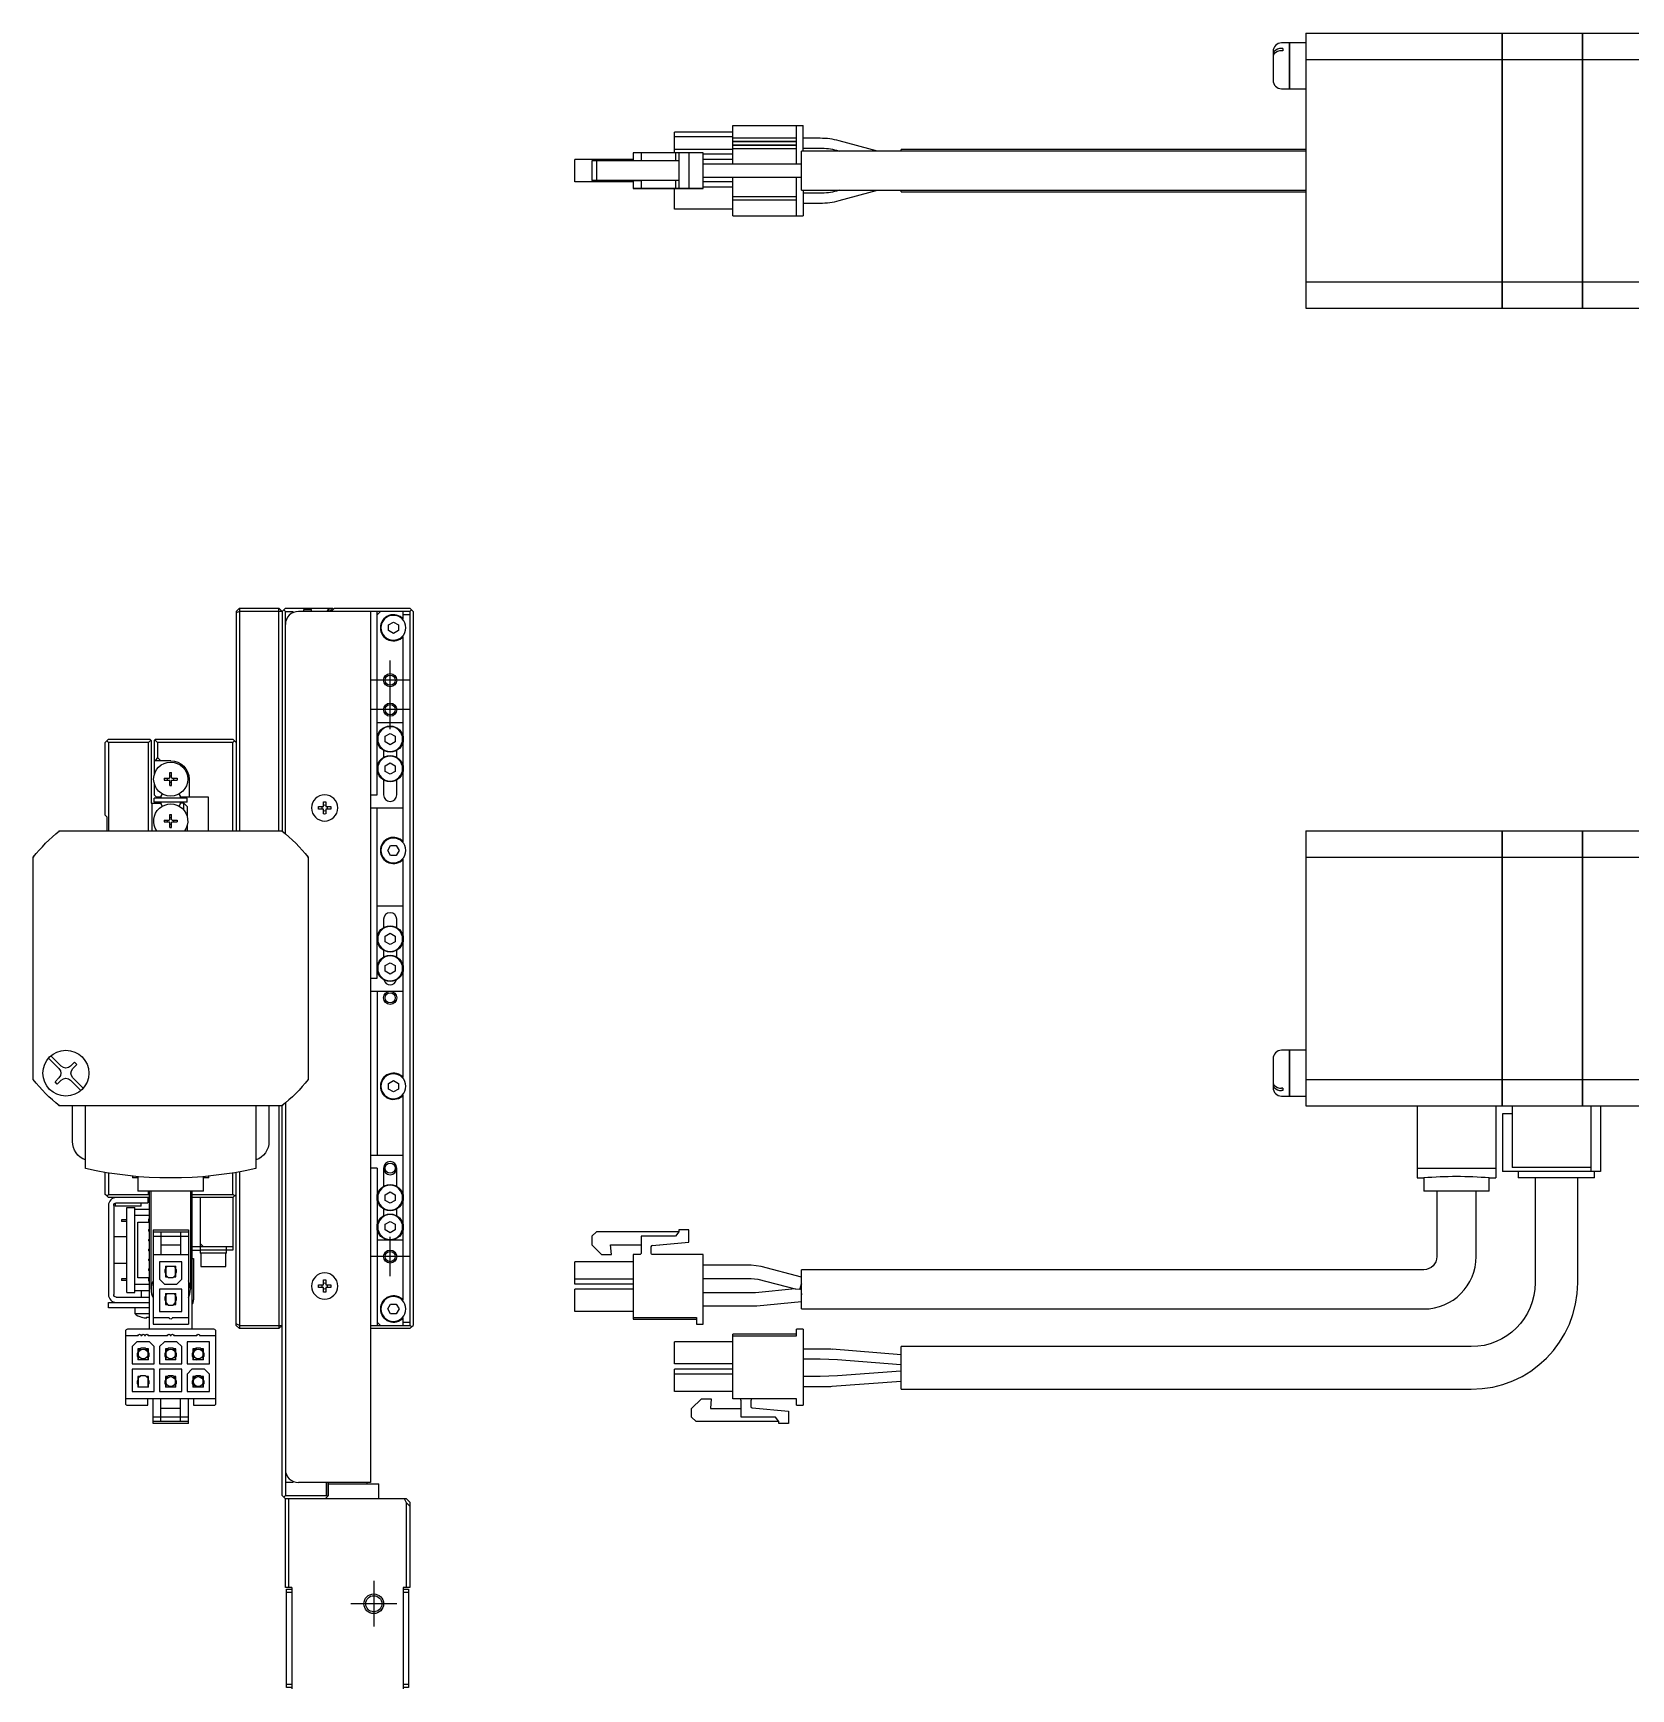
# Model space of a CAD drawing. Extents: x 0 to 935, y -8 to 558.
# Drawn here: x 0 to 243.9, y 304.8 to 557.6 of the extents above; entities that cross this region are included whole.
import ezdxf

# ---------------------------------------------------------------- set-up
doc = ezdxf.new("R2010")
doc.units = 0
doc.header["$LTSCALE"] = 0.5
doc.linetypes.add('CENTER', pattern=[50.8, 31.75, -6.35, 6.35, -6.35])
for name, color, linetype in [('MSM_CENTER', 1, 'CENTER'), ('MSM_CONTINUOUS', 7, 'CONTINUOUS'), ('MSM_NARROW', 5, 'CONTINUOUS')]:
    doc.layers.add(name, color=color, linetype=linetype)

msp = doc.modelspace()

# ---------------------------------------------------------------- linework, layer by layer
at = {"layer": 'MSM_CENTER'}
for p, q in [((54.5, 451.3), (54.5, 461.8)), ((57.5, 458.8), (51.5, 458.8)), ((57.5, 454.3), (51.5, 454.3)), ((54.5, 367.8), (54.5, 373.8)), ((57.5, 370.8), (51.5, 370.8)), ((52, 321.3), (52, 314.3)), ((55.5, 317.8), (48.5, 317.8))]:
    msp.add_line(p, q, dxfattribs=at)
at = {"layer": 'MSM_CONTINUOUS'}
for p, q in [((194.27, 557.59), (194.27, 515.59)), ((194.27, 557.59), (224.22, 557.59)), ((224.22, 515.59), (224.22, 557.59)), ((224.22, 557.54), (224.27, 557.54)), ((224.27, 515.59), (224.27, 557.59)), ((224.27, 557.59), (236.52, 557.59)), ((236.52, 515.59), (236.52, 557.59)), ((236.52, 557.54), (236.57, 557.54)), ((236.57, 515.59), (236.57, 557.59)), ((236.57, 557.59), (260.52, 557.59)), ((189.27, 554.79), (189.27, 550.39)), ((191.72, 556.09), (190.57, 556.09)), ((190.77, 555.23), (190.57, 555.23)), ((190.77, 554.88), (190.57, 554.88)), ((190.77, 555.23), (190.77, 554.88)), ((191.72, 556.09), (191.72, 549.09)), ((191.77, 556.04), (191.72, 556.04)), ((194.27, 556.09), (191.77, 556.09)), ((191.77, 556.09), (191.77, 549.09)), ((194.27, 553.56), (224.22, 553.56)), ((224.22, 553.3), (224.27, 553.3)), ((224.27, 553.56), (236.52, 553.56)), ((236.52, 553.3), (236.57, 553.3)), ((236.57, 553.56), (260.52, 553.56)), ((190.57, 549.09), (191.72, 549.09)), ((191.72, 549.14), (191.77, 549.14)), ((191.77, 549.09), (194.27, 549.09)), ((106.82, 542.49), (97.92, 542.49)), ((97.92, 539.29), (97.92, 542.49)), ((106.82, 541.74), (97.92, 541.74)), ((106.82, 537.59), (106.82, 543.49)), ((106.82, 543.49), (117.52, 543.49)), ((106.82, 541.59), (116.52, 541.59)), ((106.82, 541.09), (116.52, 541.09)), ((106.82, 541.04), (116.52, 541.04)), ((116.52, 537.59), (116.52, 543.49)), ((117.52, 539.59), (117.52, 543.49)), ((120.14, 541.54), (117.52, 541.54)), ((128.89, 539.59), (123.03, 541.16)), ((91.57, 539.29), (91.57, 538.09)), ((92.52, 539.29), (91.57, 539.29)), ((92.82, 539.29), (92.52, 539.29)), ((92.82, 539.29), (92.82, 538.09)), ((98.07, 539.29), (92.82, 539.29)), ((106.82, 539.84), (97.92, 539.84)), ((98.07, 539.29), (98.07, 538.09)), ((98.57, 539.29), (98.07, 539.29)), ((100.07, 539.29), (98.57, 539.29)), ((98.57, 539.29), (98.57, 533.89)), ((100.07, 539.29), (100.07, 533.89)), ((102.27, 539.29), (100.07, 539.29)), ((102.27, 533.89), (102.27, 539.29)), ((106.82, 539.09), (102.27, 539.09)), ((106.82, 540.54), (116.52, 540.54)), ((106.82, 540.49), (116.52, 540.49)), ((106.82, 539.99), (116.52, 539.99)), ((117.27, 533.59), (117.27, 539.59)), ((194.27, 539.59), (117.27, 539.59)), ((117.52, 540.04), (120.14, 540.04)), ((122.64, 539.71), (123.09, 539.59)), ((132.52, 539.59), (132.52, 539.84)), ((194.27, 539.84), (132.52, 539.84)), ((82.67, 534.89), (82.67, 538.29)), ((91.57, 538.29), (82.67, 538.29)), ((85.97, 538.09), (85.27, 538.09)), ((85.27, 538.09), (85.27, 535.09)), ((85.97, 538.09), (85.97, 535.09)), ((98.57, 538.09), (85.97, 538.09)), ((106.82, 538.29), (102.27, 538.29)), ((109.62, 537.59), (102.27, 537.59)), ((110.89, 537.59), (109.62, 537.59)), ((117.27, 537.59), (110.89, 537.59)), ((91.57, 534.89), (82.67, 534.89)), ((91.57, 534.89), (82.67, 534.89)), ((91.57, 534.89), (82.67, 534.89)), ((85.97, 535.09), (85.27, 535.09)), ((85.27, 535.09), (86.77, 535.09)), ((98.57, 535.09), (85.97, 535.09)), ((86.77, 535.09), (88.27, 535.09)), ((88.13, 535.09), (92.82, 535.09)), ((88.27, 535.09), (88.13, 535.09)), ((91.57, 535.09), (91.57, 533.89)), ((92.52, 533.89), (91.57, 533.89)), ((91.57, 533.89), (101.27, 533.89)), ((91.57, 533.89), (91.57, 533.89)), ((92.52, 535.09), (92.82, 535.09)), ((92.82, 533.89), (92.52, 533.89)), ((98.07, 535.09), (92.82, 535.09)), ((92.82, 535.09), (92.82, 533.89)), ((98.07, 533.89), (92.82, 533.89)), ((94.32, 533.89), (94.5, 533.89)), ((94.62, 533.89), (94.32, 533.89)), ((94.5, 533.89), (100.07, 533.89)), ((102.27, 533.89), (94.62, 533.89)), ((97.92, 530.69), (97.92, 533.89)), ((98.57, 535.09), (98.07, 535.09)), ((98.07, 535.09), (98.07, 533.89)), ((98.57, 533.89), (98.07, 533.89)), ((100.07, 533.89), (98.57, 533.89)), ((101.27, 533.89), (102.27, 533.89)), ((102.27, 535.59), (109.62, 535.59)), ((102.27, 535.59), (110.17, 535.59)), ((106.82, 534.89), (102.27, 534.89)), ((106.82, 534.09), (102.27, 534.09)), ((106.82, 529.69), (106.82, 535.59)), ((109.62, 535.59), (110.89, 535.59)), ((110.17, 535.59), (110.36, 535.59)), ((110.36, 535.59), (117.27, 535.59)), ((110.89, 535.59), (117.27, 535.59)), ((116.52, 529.69), (116.52, 535.59)), ((117.27, 533.59), (194.27, 533.59)), ((117.52, 533.59), (117.52, 529.69)), ((123.09, 533.59), (122.64, 533.47)), ((122.64, 533.47), (122.64, 533.47)), ((123.03, 532.02), (128.89, 533.59)), ((132.52, 533.34), (132.52, 533.59)), ((106.82, 532.64), (116.52, 532.64)), ((106.82, 532.14), (116.52, 532.14)), ((120.15, 533.14), (117.52, 533.14)), ((117.52, 531.64), (120.15, 531.64)), ((132.52, 533.34), (194.27, 533.34)), ((106.82, 530.69), (97.92, 530.69)), ((106.82, 529.69), (117.52, 529.69)), ((194.27, 519.62), (224.22, 519.62)), ((224.22, 519.88), (224.27, 519.88)), ((224.27, 519.62), (236.52, 519.62)), ((236.52, 519.88), (236.57, 519.88)), ((236.57, 519.62), (260.52, 519.62)), ((194.27, 515.59), (224.22, 515.59)), ((224.22, 515.64), (224.27, 515.64)), ((224.27, 515.59), (236.52, 515.59)), ((236.52, 515.64), (236.57, 515.64)), ((236.57, 515.59), (260.52, 515.59)), ((31.5, 469.8), (31, 469.3)), ((31.5, 469.3), (31, 469.09)), ((31, 469.3), (31, 435.8)), ((31.5, 469.8), (31.5, 435.8)), ((31.5, 469.8), (37.5, 469.8)), ((38, 469.3), (31.5, 469.3)), ((37.5, 435.8), (37.5, 469.8)), ((38, 469.3), (37.5, 469.8)), ((38.5, 469.8), (38, 469.3)), ((38, 469.3), (38, 435.8)), ((38.5, 469.3), (38.25, 469.55)), ((38.5, 469.8), (45.7, 469.8)), ((38.5, 469.3), (39.7, 469.3)), ((38.5, 435.36), (38.5, 469.3)), ((57.5, 469.3), (40.5, 469.3)), ((41.3, 469.6), (42.5, 469.6)), ((41.3, 469.3), (41.3, 469.6)), ((42.5, 469.3), (42.5, 469.6)), ((45, 469.5), (44.8, 469.3)), ((45, 469.8), (45, 469.3)), ((45.2, 469.3), (45.2, 469.8)), ((45.4, 469.4), (45.4, 469.3)), ((46, 469.8), (45.5, 469.3)), ((45.6, 469.4), (45.7, 469.3)), ((45.7, 469.8), (45.8, 469.7)), ((45.7, 469.7), (45.9, 469.7)), ((46, 469.8), (57.5, 469.8)), ((51.5, 469.3), (51.5, 336.3)), ((52.5, 441.3), (52.5, 469.3)), ((52.5, 468.8), (53, 469.3)), ((54.25, 467.23), (55, 467.66)), ((55, 467.66), (55.75, 467.23)), ((56.5, 468.12), (56.5, 469.3)), ((57.5, 468.8), (56.5, 468.8)), ((58, 469.3), (57.5, 469.8)), ((57.5, 469.3), (57.75, 469.55)), ((57.5, 469.3), (57.5, 360.3)), ((58, 469.3), (58, 360.3)), ((54.25, 466.37), (54.25, 467.23)), ((55, 465.93), (54.25, 466.37)), ((55.75, 466.37), (55, 465.93)), ((55.75, 467.23), (55.75, 466.37)), ((56.5, 434.12), (56.5, 465.48)), ((56.5, 452.3), (52.5, 452.3)), ((53.75, 450.23), (54.5, 450.66)), ((53.75, 449.37), (53.75, 450.23)), ((54.5, 450.66), (55.25, 450.23)), ((55.25, 450.23), (55.25, 449.37)), ((11, 449.3), (11.25, 449.55)), ((11, 438.2), (11, 449.3)), ((11.25, 449.55), (11.5, 449.8)), ((11.5, 449.3), (11.25, 449.55)), ((11.5, 449.8), (17.8, 449.8)), ((11.5, 449.3), (11.5, 435.8)), ((17.6, 449.3), (11.5, 449.3)), ((17.6, 449.3), (17.95, 449.65)), ((17.6, 435.8), (17.6, 449.3)), ((17.8, 449.8), (18, 449.6)), ((18, 449.6), (18, 440)), ((18.5, 449.6), (18.7, 449.8)), ((18.5, 449.6), (18.5, 444.41)), ((18.6, 449.7), (19, 449.3)), ((18.7, 449.8), (30.5, 449.8)), ((19, 449.3), (19, 447)), ((30.5, 449.3), (19, 449.3)), ((31, 449.3), (30.5, 449.8)), ((30.5, 449.3), (30.75, 449.55)), ((30.5, 435.8), (30.5, 449.3)), ((53.5, 448.07), (53.5, 447.03)), ((54.5, 448.93), (53.75, 449.37)), ((55.25, 449.37), (54.5, 448.93)), ((55.5, 447.03), (55.5, 448.07)), ((21, 446.5), (18.5, 446.5)), ((19, 447), (18.65, 446.5)), ((19.5, 446.5), (19, 447)), ((53.75, 445.73), (54.5, 446.16)), ((53.75, 444.87), (53.75, 445.73)), ((54.5, 446.16), (55.25, 445.73)), ((55.25, 445.73), (55.25, 444.87)), ((18.5, 442.98), (18.5, 441.3)), ((20, 443.84), (20, 443.55)), ((20, 443.84), (20.79, 443.84)), ((20, 443.55), (20.79, 443.55)), ((20.53, 443.55), (20.53, 443.84)), ((20.85, 443.9), (20.85, 444.7)), ((20.85, 444.7), (21.14, 444.7)), ((21.14, 444.17), (20.85, 444.17)), ((20.85, 442.7), (20.85, 443.49)), ((20.85, 443.23), (21.14, 443.23)), ((20.85, 442.7), (21.14, 442.7)), ((21.14, 443.9), (21.14, 444.7)), ((21.14, 442.7), (21.14, 443.49)), ((21.2, 443.84), (22, 443.84)), ((21.2, 443.55), (22, 443.55)), ((21.47, 443.55), (21.47, 443.84)), ((22, 443.84), (22, 443.55)), ((23.8, 443.7), (23.8, 441)), ((53.5, 443.57), (53.5, 441.3)), ((54.5, 444.43), (53.75, 444.87)), ((55.25, 444.87), (54.5, 444.43)), ((55.5, 441.3), (55.5, 443.57)), ((18, 440), (19.46, 440)), ((18.1, 440), (18.1, 435.8)), ((18.5, 441.3), (18.8, 441)), ((18.5, 440.2), (18.5, 440.8)), ((23.5, 440.8), (18.5, 440.8)), ((23.5, 440.2), (18.5, 440.2)), ((18.8, 441), (19.45, 441)), ((19.6, 441.26), (19.45, 441)), ((19.46, 440), (19.67, 439.62)), ((22.55, 441), (22.4, 441.26)), ((22.46, 439.86), (22.54, 440)), ((23, 440), (22.54, 440)), ((22.55, 441), (26.7, 441)), ((23, 438.96), (23, 440)), ((23.5, 439.5), (23, 440)), ((23.5, 440.2), (23.5, 440.8)), ((26.7, 441), (26.7, 435.8)), ((44.3, 439.5), (44.3, 440.23)), ((44.7, 440.23), (44.7, 439.5)), ((51.5, 441.3), (52.5, 441.3)), ((11, 438.2), (11.3, 437.9)), ((11.3, 435.8), (11.3, 437.9)), ((20, 437.44), (20, 437.15)), ((20, 437.44), (20.79, 437.44)), ((20.53, 437.15), (20.53, 437.44)), ((20.85, 438.3), (21.14, 438.3)), ((20.85, 437.5), (20.85, 438.3)), ((21.14, 437.77), (20.85, 437.77)), ((21.14, 437.5), (21.14, 438.3)), ((21.2, 437.44), (22, 437.44)), ((21.47, 437.15), (21.47, 437.44)), ((22, 437.44), (22, 437.15)), ((23.5, 439.5), (23.5, 438.01)), ((43.57, 439.5), (44.3, 439.5)), ((44.3, 439.1), (43.57, 439.1)), ((44.3, 438.37), (44.3, 439.1)), ((44.7, 439.5), (45.43, 439.5)), ((45.43, 439.1), (44.7, 439.1)), ((44.7, 439.1), (44.7, 438.37)), ((51.5, 439.3), (56.5, 439.3)), ((52.5, 413.3), (52.5, 439.3)), ((4, 435.8), (3.87, 435.67)), ((4.03, 435.8), (37.97, 435.8)), ((20, 437.15), (20.79, 437.15)), ((20.85, 436.3), (20.85, 437.09)), ((20.85, 436.83), (21.14, 436.83)), ((20.85, 436.3), (21.14, 436.3)), ((21.14, 436.3), (21.14, 437.09)), ((21.2, 437.15), (22, 437.15)), ((23.5, 436.58), (23.5, 435.8)), ((38.13, 435.67), (38, 435.8)), ((194.27, 435.8), (224.22, 435.8)), ((194.27, 435.8), (194.27, 393.8)), ((224.22, 393.8), (224.22, 435.8)), ((224.22, 435.75), (224.27, 435.75)), ((224.27, 393.8), (224.27, 435.8)), ((224.27, 435.8), (236.52, 435.8)), ((236.52, 393.8), (236.52, 435.8)), ((236.52, 435.75), (236.57, 435.75)), ((236.57, 435.8), (260.52, 435.8)), ((236.57, 393.8), (236.57, 435.8)), ((54.13, 432.8), (54.57, 433.55)), ((54.57, 432.05), (54.13, 432.8)), ((54.57, 433.55), (55.43, 433.55)), ((55.43, 433.55), (55.87, 432.8)), ((55.87, 432.8), (55.43, 432.05)), ((0.13, 431.93), (0, 431.8)), ((0, 397.83), (0, 431.77)), ((42, 431.8), (41.87, 431.93)), ((42, 431.77), (42, 397.83)), ((55.43, 432.05), (54.57, 432.05)), ((56.5, 398.12), (56.5, 431.48)), ((194.27, 431.77), (224.22, 431.77)), ((224.22, 431.51), (224.27, 431.51)), ((224.27, 431.77), (236.52, 431.77)), ((236.52, 431.51), (236.57, 431.51)), ((236.57, 431.77), (260.52, 431.77)), ((56.5, 424.3), (52.5, 424.3)), ((53.5, 422.3), (53.5, 421.03)), ((55.5, 421.03), (55.5, 422.3)), ((53.75, 419.73), (54.5, 420.16)), ((53.75, 418.87), (53.75, 419.73)), ((54.5, 420.16), (55.25, 419.73)), ((55.25, 419.73), (55.25, 418.87)), ((53.5, 417.57), (53.5, 416.53)), ((54.5, 418.43), (53.75, 418.87)), ((55.25, 418.87), (54.5, 418.43)), ((55.5, 416.53), (55.5, 417.57)), ((53.75, 415.23), (54.5, 415.66)), ((53.75, 414.37), (53.75, 415.23)), ((54.5, 415.66), (55.25, 415.23)), ((55.25, 415.23), (55.25, 414.37)), ((51.5, 413.3), (52.5, 413.3)), ((54.5, 413.93), (53.75, 414.37)), ((55.25, 414.37), (54.5, 413.93)), ((51.5, 411.3), (56.5, 411.3)), ((52.5, 411.3), (52.5, 386.3)), ((191.72, 402.3), (190.57, 402.3)), ((191.72, 402.3), (191.72, 395.3)), ((191.77, 402.25), (191.72, 402.25)), ((191.77, 402.3), (191.77, 395.3)), ((194.27, 402.3), (191.77, 402.3)), ((3.28, 400.17), (2.35, 401.09)), ((2.71, 401.44), (3.63, 400.52)), ((3.94, 399.51), (3.28, 400.17)), ((3.63, 400.52), (4.29, 399.86)), ((5.71, 399.86), (6.31, 400.46)), ((6.66, 400.11), (6.06, 399.51)), ((6.31, 400.46), (6.66, 400.11)), ((189.27, 401), (189.27, 396.6)), ((0, 397.8), (0.13, 397.67)), ((3.34, 397.49), (3.94, 398.09)), ((3.69, 397.14), (3.34, 397.49)), ((4.29, 397.74), (3.69, 397.14)), ((6.37, 397.08), (5.71, 397.74)), ((6.06, 398.09), (6.72, 397.43)), ((7.29, 396.15), (6.37, 397.08)), ((6.72, 397.43), (7.65, 396.51)), ((41.87, 397.67), (42, 397.8)), ((54.25, 397.23), (55, 397.66)), ((54.25, 396.37), (54.25, 397.23)), ((55, 397.66), (55.75, 397.23)), ((55.75, 397.23), (55.75, 396.37)), ((194.27, 397.83), (224.22, 397.83)), ((224.22, 398.09), (224.27, 398.09)), ((224.27, 397.83), (236.52, 397.83)), ((236.52, 398.09), (236.57, 398.09)), ((236.57, 397.83), (260.52, 397.83)), ((55, 395.93), (54.25, 396.37)), ((55.75, 396.37), (55, 395.93)), ((56.5, 364.12), (56.5, 395.48)), ((190.77, 396.51), (190.57, 396.51)), ((190.77, 396.15), (190.57, 396.15)), ((190.57, 395.3), (191.72, 395.3)), ((190.77, 396.51), (190.77, 396.15)), ((191.72, 395.35), (191.77, 395.35)), ((191.77, 395.3), (194.27, 395.3)), ((3.87, 393.93), (4, 393.8)), ((37.97, 393.8), (4.03, 393.8)), ((6, 388.38), (6, 393.8)), ((8, 384.23), (8, 393.8)), ((34, 393.8), (34, 384.23)), ((36, 393.8), (36, 388.38)), ((37.5, 393.8), (37.5, 359.8)), ((38, 393.8), (38.13, 393.93)), ((38, 334.3), (38, 393.8)), ((38.5, 394.24), (38.5, 334.3)), ((194.27, 393.8), (224.22, 393.8)), ((211.27, 393.8), (211.27, 382.8)), ((223.27, 393.8), (223.27, 382.8)), ((224.22, 393.85), (224.27, 393.85)), ((224.27, 393.8), (260.52, 393.8)), ((225.77, 392.6), (224.27, 392.6)), ((224.27, 392.6), (224.27, 383.8)), ((225.77, 393.8), (225.77, 384.4)), ((236.52, 393.85), (236.57, 393.85)), ((237.77, 393.8), (237.77, 383.8)), ((239.27, 393.8), (239.27, 383.8)), ((51.5, 386.3), (56.5, 386.3)), ((52.5, 384.3), (51.5, 384.3)), ((52.5, 384.3), (52.5, 360.3)), ((53.5, 384.3), (53.5, 381.53)), ((55.5, 381.53), (55.5, 384.3)), ((237.77, 384.4), (225.77, 384.4)), ((11, 380.3), (11, 383.64)), ((11.5, 383.56), (11.5, 380.3)), ((15.18, 383.09), (15.18, 382.8)), ((16, 382.8), (15.18, 382.8)), ((16, 383.01), (16, 380.8)), ((26, 380.8), (26, 383.01)), ((26.82, 382.8), (26, 382.8)), ((26.82, 382.8), (26.82, 383.09)), ((30.5, 380.3), (30.5, 383.56)), ((31, 360.3), (31, 383.64)), ((31.5, 383.73), (31.5, 359.8)), ((223.27, 384.23), (211.27, 384.23)), ((211.27, 382.8), (212.27, 382.8)), ((212.27, 382.8), (212.27, 380.8)), ((222.27, 382.8), (223.27, 382.8)), ((222.27, 380.8), (222.27, 382.8)), ((239.27, 383.8), (224.27, 383.8)), ((226.7, 383.8), (226.7, 382.8)), ((238.34, 382.8), (226.7, 382.8)), ((229.27, 382.8), (229.27, 366.8)), ((235.77, 366.8), (235.77, 382.8)), ((238.34, 382.8), (238.34, 383.8)), ((11.25, 380.05), (11, 380.3)), ((11.25, 380.05), (11.5, 380.3)), ((11.5, 379.8), (11.25, 380.05)), ((11.5, 380.3), (17.6, 380.3)), ((17.75, 379.8), (11.5, 379.8)), ((26, 380.8), (16, 380.8)), ((17.5, 379.8), (17.5, 379)), ((17.6, 380.3), (17.6, 380.8)), ((17.75, 380.15), (17.6, 380.3)), ((17.75, 359.7), (17.75, 380.8)), ((18, 365.8), (18, 380.8)), ((24, 380.8), (24, 365.8)), ((24.25, 380.8), (24.25, 359.7)), ((24.25, 380.3), (30.5, 380.3)), ((30.5, 379.8), (24.25, 379.8)), ((25.5, 379.8), (25.5, 371.3)), ((30.75, 380.05), (30.5, 380.3)), ((30.5, 379.8), (31, 380.3)), ((30.5, 379.8), (30.5, 371.8)), ((53.75, 380.23), (54.5, 380.66)), ((53.75, 379.37), (53.75, 380.23)), ((54.5, 378.93), (53.75, 379.37)), ((54.5, 380.66), (55.25, 380.23)), ((55.25, 379.37), (54.5, 378.93)), ((55.25, 380.23), (55.25, 379.37)), ((222.27, 380.8), (212.27, 380.8)), ((214.27, 380.8), (214.27, 370.8)), ((220.27, 370.8), (220.27, 380.8)), ((11.5, 378.6), (11.5, 365)), ((12.3, 378.6), (12.3, 365)), ((12.5, 378.95), (12.5, 378.5)), ((16.5, 378.5), (12.5, 378.5)), ((12.7, 379), (17.5, 379)), ((14.3, 365.3), (14.3, 378.3)), ((14.3, 378.3), (15.5, 378.3)), ((15.5, 365.3), (15.5, 378.3)), ((15.5, 378.05), (17.75, 378.05)), ((17.75, 377.05), (15.5, 377.05)), ((16.5, 378.5), (16.5, 379)), ((53.5, 378.07), (53.5, 377.03)), ((55.5, 377.03), (55.5, 378.07)), ((14.3, 376.42), (13.5, 376.42)), ((13.5, 376.42), (13.5, 376.17)), ((14.3, 376.17), (13.5, 376.17)), ((16, 376.05), (17.65, 376.05)), ((16, 367.55), (16, 376.05)), ((17.65, 376.55), (17.75, 376.55)), ((17.65, 376.05), (17.65, 376.55)), ((18.3, 374.9), (23.7, 374.9)), ((18.3, 374.9), (18.3, 360.5)), ((18.3, 374.6), (23.7, 374.6)), ((19.5, 374.6), (19.5, 371.1)), ((22.5, 374.6), (22.5, 371.1)), ((23.7, 374.9), (23.7, 360.5)), ((53.75, 375.73), (54.5, 376.16)), ((53.75, 374.87), (53.75, 375.73)), ((54.5, 374.43), (53.75, 374.87)), ((54.5, 376.16), (55.25, 375.73)), ((55.25, 374.87), (54.5, 374.43)), ((55.25, 375.73), (55.25, 374.87)), ((85.97, 374.6), (85.27, 373.9)), ((98.57, 374.6), (85.97, 374.6)), ((98.57, 374.6), (98.07, 373.9)), ((98.57, 374.9), (98.57, 374.6)), ((100.07, 374.9), (98.57, 374.9)), ((100.07, 372.99), (100.07, 374.9)), ((14.3, 373.8), (12.3, 373.8)), ((18.3, 373.9), (23.7, 373.9)), ((19.5, 372.6), (22.5, 372.6)), ((30.5, 372.3), (24.25, 372.3)), ((24.25, 371.8), (25.5, 371.8)), ((26, 372.3), (25.5, 372.8)), ((27.5, 371.8), (25.5, 371.8)), ((30.5, 371.8), (27.5, 371.8)), ((29.5, 371.3), (29.5, 372.3)), ((56.5, 373.3), (52.5, 373.3)), ((85.27, 373.9), (85.27, 372.6)), ((85.27, 372.6), (86.77, 371.1)), ((85.27, 372.6), (86.77, 371.1)), ((88.13, 372.6), (92.82, 372.6)), ((88.27, 371.1), (88.13, 372.6)), ((88.13, 372.6), (92.82, 372.6)), ((92.82, 373.9), (92.82, 371.4)), ((98.07, 373.9), (92.82, 373.9)), ((94.32, 371.4), (94.32, 372.3)), ((94.5, 372.5), (100.07, 372.99)), ((94.5, 372.5), (100.07, 372.99)), ((94.5, 372.5), (95.65, 372.6)), ((94.5, 372.5), (95.65, 372.6)), ((95.65, 372.6), (95.65, 372.6)), ((12.3, 369.8), (14.3, 369.8)), ((18.3, 371.1), (23.7, 371.1)), ((22.7, 370), (19.3, 370)), ((19.3, 370), (19.3, 367.35)), ((20.2, 369.35), (21.8, 369.35)), ((20.2, 369.35), (20.2, 368.85)), ((20.25, 369.35), (20.25, 367.97)), ((21.75, 367.97), (21.75, 369.35)), ((21.8, 368.85), (21.8, 369.35)), ((22.7, 367.35), (22.7, 370)), ((24.25, 370.5), (24.5, 370.5)), ((24.5, 370.5), (24.5, 364.2)), ((29.5, 371.3), (25.5, 371.3)), ((25.6, 371.3), (25.6, 369.3)), ((25.6, 369.3), (29.4, 369.3)), ((29.4, 369.3), (29.4, 371.3)), ((82.67, 366.6), (82.67, 370)), ((91.57, 370), (82.67, 370)), ((86.77, 371.1), (88.27, 371.1)), ((86.77, 371.1), (88.27, 371.1)), ((92.52, 371.1), (91.57, 371.1)), ((91.57, 371.1), (91.57, 361.5)), ((102.27, 371.1), (94.62, 371.1)), ((102.27, 360.5), (102.27, 371.1)), ((109.62, 369.47), (102.27, 369.47)), ((111.14, 369.28), (109.62, 369.47)), ((117.27, 367.68), (111.14, 369.28)), ((13.5, 367.42), (13.5, 367.17)), ((14.3, 367.42), (13.5, 367.42)), ((14.3, 367.17), (13.5, 367.17)), ((17.75, 366.55), (15.5, 366.55)), ((17.65, 367.55), (16, 367.55)), ((17.65, 367.05), (17.65, 367.55)), ((17.75, 367.05), (17.65, 367.05)), ((19.3, 367.35), (20.05, 366.6)), ((20.05, 366.6), (21.95, 366.6)), ((20.1, 368.85), (20.1, 368.35)), ((20.25, 368.85), (20.1, 368.85)), ((20.1, 368.35), (20.25, 368.35)), ((20.2, 368.35), (20.2, 367.7)), ((20.2, 367.7), (20.52, 367.7)), ((20.25, 367.97), (20.62, 367.6)), ((20.62, 367.6), (21.37, 367.6)), ((21.37, 367.6), (21.75, 367.97)), ((21.47, 367.7), (21.8, 367.7)), ((21.75, 368.85), (21.9, 368.85)), ((21.75, 368.35), (21.9, 368.35)), ((21.8, 367.7), (21.8, 368.35)), ((21.9, 368.35), (21.9, 368.85)), ((21.95, 366.6), (22.7, 367.35)), ((44.3, 366.5), (44.3, 367.23)), ((44.7, 367.23), (44.7, 366.5)), ((91.57, 367.35), (82.67, 367.35)), ((91.57, 366.6), (82.67, 366.6)), ((91.57, 366.6), (82.67, 366.6)), ((102.27, 367.47), (109.62, 367.47)), ((109.62, 367.47), (110.63, 367.34)), ((110.63, 367.34), (116.32, 365.86)), ((117.27, 366.65), (117.05, 365.8)), ((117.08, 365.94), (117.27, 366.65)), ((117.27, 362.8), (117.27, 368.8)), ((212.27, 368.8), (117.27, 368.8)), ((12.7, 364.6), (17.75, 364.6)), ((14.3, 365.3), (15.5, 365.3)), ((17.75, 365.55), (15.5, 365.55)), ((16.5, 365.55), (16.5, 364.6)), ((19.3, 365.8), (19.3, 362.4)), ((22.7, 365.8), (19.3, 365.8)), ((20.25, 364.65), (20.1, 364.65)), ((20.1, 364.65), (20.1, 364.15)), ((20.1, 364.15), (20.25, 364.15)), ((20.2, 365.15), (21.8, 365.15)), ((20.2, 365.15), (20.2, 364.65)), ((20.2, 364.15), (20.2, 363.5)), ((20.25, 365.15), (20.25, 363.77)), ((21.75, 363.77), (21.75, 365.15)), ((21.75, 364.65), (21.9, 364.65)), ((21.75, 364.15), (21.9, 364.15)), ((21.8, 364.65), (21.8, 365.15)), ((21.8, 363.5), (21.8, 364.15)), ((21.9, 364.15), (21.9, 364.65)), ((22.7, 362.4), (22.7, 365.8)), ((43.57, 366.5), (44.3, 366.5)), ((44.3, 366.1), (43.57, 366.1)), ((44.3, 365.37), (44.3, 366.1)), ((44.7, 366.5), (45.43, 366.5)), ((45.43, 366.1), (44.7, 366.1)), ((44.7, 366.1), (44.7, 365.37)), ((82.67, 362.4), (82.67, 365.8)), ((91.57, 365.8), (82.67, 365.8)), ((110.17, 365.27), (102.27, 365.27)), ((110.27, 365.28), (110.17, 365.27)), ((116.32, 365.86), (110.27, 365.28)), ((116.32, 365.86), (117.05, 365.8)), ((117.08, 365.94), (117.05, 365.8)), ((117.05, 365.8), (117.08, 365.94)), ((117.17, 365.94), (117.08, 365.94)), ((117.17, 365.94), (117.27, 364.95)), ((11.5, 363), (11.5, 363.8)), ((11.5, 363.8), (17.75, 363.8)), ((17.75, 363), (11.5, 363)), ((15.5, 363), (15.5, 362.1)), ((15.5, 362.1), (17.75, 362.1)), ((16.55, 361.54), (16.57, 361.54)), ((17.3, 361.54), (17.7, 361.54)), ((17.3, 361.41), (17.3, 361.54)), ((17.7, 361.54), (17.7, 361.41)), ((18.3, 361.5), (20.75, 361.5)), ((19.3, 362.4), (22.7, 362.4)), ((20.2, 363.5), (20.52, 363.5)), ((20.25, 363.77), (20.62, 363.4)), ((20.62, 363.4), (21.37, 363.4)), ((21.25, 361.5), (23.7, 361.5)), ((21.37, 363.4), (21.75, 363.77)), ((21.47, 363.5), (21.8, 363.5)), ((54.13, 362.8), (54.57, 363.55)), ((54.57, 362.05), (54.13, 362.8)), ((54.57, 363.55), (55.43, 363.55)), ((55.43, 362.05), (54.57, 362.05)), ((55.43, 363.55), (55.87, 362.8)), ((55.87, 362.8), (55.43, 362.05)), ((91.57, 362.4), (82.67, 362.4)), ((91.57, 362.4), (82.67, 362.4)), ((91.57, 361.5), (101.27, 361.5)), ((91.57, 361.5), (101.27, 361.5)), ((91.57, 361.5), (91.57, 361.25)), ((101.27, 361.5), (101.27, 360.5)), ((102.27, 363.27), (110.17, 363.27)), ((110.17, 363.27), (110.46, 363.29)), ((110.46, 363.29), (117.27, 363.94)), ((117.27, 362.8), (212.27, 362.8)), ((14.1, 359.4), (14.1, 348.4)), ((27.6, 359.7), (14.4, 359.7)), ((18.3, 360.5), (23.7, 360.5)), ((27.9, 348.4), (27.9, 359.4)), ((31.5, 360.3), (31, 360.51)), ((31, 360.3), (31.5, 359.8)), ((31.5, 360.3), (38, 360.3)), ((37.5, 359.8), (31.5, 359.8)), ((37.5, 359.8), (38, 360.3)), ((51.5, 360.3), (57.5, 360.3)), ((57.5, 359.8), (51.5, 359.8)), ((53, 360.3), (52.5, 360.8)), ((56.5, 360.3), (56.5, 361.48)), ((56.5, 360.8), (57.5, 360.8)), ((57.75, 360.05), (57.5, 360.3)), ((57.5, 359.8), (57.75, 360.05)), ((57.75, 360.05), (58, 360.3)), ((91.57, 361.25), (101.27, 361.25)), ((101.27, 360.5), (102.27, 360.5)), ((101.27, 360.5), (102.27, 360.5)), ((116.52, 358.7), (116.52, 359.7)), ((117.52, 359.7), (116.52, 359.7)), ((117.52, 359.7), (117.52, 348.1)), ((16, 358.7), (14.1, 358.7)), ((15.85, 357.8), (15.1, 357.05)), ((15.1, 357.05), (15.1, 354.4)), ((17.75, 357.8), (15.85, 357.8)), ((16.32, 356.7), (16, 356.7)), ((16, 356.7), (16, 356.05)), ((16.42, 356.8), (16.05, 356.42)), ((17.17, 356.8), (16.42, 356.8)), ((16.55, 358.7), (16.5, 358.7)), ((17.01, 356.64), (17.46, 356.51)), ((17.1, 358.7), (17.05, 358.7)), ((17.55, 356.42), (17.17, 356.8)), ((17.6, 356.7), (17.27, 356.7)), ((20.47, 358.7), (17.6, 358.7)), ((17.6, 356.05), (17.6, 356.7)), ((18.5, 357.05), (17.75, 357.8)), ((18.5, 354.4), (18.5, 357.05)), ((20.05, 357.8), (19.3, 357.05)), ((19.3, 357.05), (19.3, 354.4)), ((21.95, 357.8), (20.05, 357.8)), ((20.52, 356.7), (20.2, 356.7)), ((20.2, 356.7), (20.2, 356.05)), ((20.62, 356.8), (20.25, 356.42)), ((21.37, 356.8), (20.62, 356.8)), ((21.02, 358.7), (20.97, 358.7)), ((21.75, 356.42), (21.37, 356.8)), ((21.8, 356.7), (21.47, 356.7)), ((24.95, 358.7), (21.52, 358.7)), ((21.8, 356.05), (21.8, 356.7)), ((22.7, 357.05), (21.95, 357.8)), ((22.7, 354.4), (22.7, 357.05)), ((26.9, 357.8), (23.5, 357.8)), ((23.5, 357.8), (23.5, 354.4)), ((24.72, 356.7), (24.4, 356.7)), ((24.4, 356.7), (24.4, 356.05)), ((24.82, 356.8), (24.45, 356.42)), ((24.99, 356.64), (24.54, 356.51)), ((25.57, 356.8), (24.82, 356.8)), ((27.9, 358.7), (25.45, 358.7)), ((25.67, 356.7), (25.57, 356.8)), ((26, 356.7), (25.67, 356.7)), ((25.95, 356.42), (25.67, 356.7)), ((26, 356.05), (26, 356.7)), ((26.9, 354.4), (26.9, 357.8)), ((97.92, 354.4), (97.92, 357.8)), ((106.82, 357.8), (97.92, 357.8)), ((106.82, 349.1), (106.82, 358.95)), ((116.52, 358.95), (106.82, 358.95)), ((106.82, 358.7), (116.52, 358.7)), ((121.12, 356.67), (117.52, 356.67)), ((132.52, 355.8), (121.97, 356.64)), ((132.52, 350.55), (132.52, 357.05)), ((219.52, 357.05), (132.52, 357.05)), ((15.1, 354.4), (18.5, 354.4)), ((16.05, 356.05), (15.9, 356.05)), ((15.9, 356.05), (15.9, 355.55)), ((15.9, 355.55), (16.05, 355.55)), ((16, 355.55), (16, 355.05)), ((17.6, 355.05), (16, 355.05)), ((16.05, 356.42), (16.05, 355.05)), ((17.11, 355.05), (16.59, 355.2)), ((17.55, 355.05), (17.55, 356.42)), ((17.7, 356.05), (17.55, 356.05)), ((17.7, 355.55), (17.55, 355.55)), ((17.6, 355.05), (17.6, 355.55)), ((17.7, 355.55), (17.7, 356.05)), ((19.3, 354.4), (22.7, 354.4)), ((20.25, 356.05), (20.1, 356.05)), ((20.1, 356.05), (20.1, 355.55)), ((20.1, 355.55), (20.25, 355.55)), ((20.2, 355.55), (20.2, 355.05)), ((21.8, 355.05), (20.2, 355.05)), ((20.25, 356.42), (20.25, 355.05)), ((20.25, 355.05), (20.25, 355.13)), ((21.75, 355.05), (21.75, 356.42)), ((21.9, 356.05), (21.75, 356.05)), ((21.9, 355.55), (21.75, 355.55)), ((21.75, 355.05), (21.75, 355.13)), ((21.8, 355.05), (21.8, 355.55)), ((21.9, 355.55), (21.9, 356.05)), ((23.5, 354.4), (26.9, 354.4)), ((24.45, 356.05), (24.3, 356.05)), ((24.3, 356.05), (24.3, 355.55)), ((24.3, 355.55), (24.45, 355.55)), ((24.4, 355.55), (24.4, 355.05)), ((26, 355.05), (24.4, 355.05)), ((24.45, 356.42), (24.45, 355.05)), ((24.89, 355.05), (25.41, 355.2)), ((25.95, 355.05), (25.95, 356.42)), ((26.1, 356.05), (25.95, 356.05)), ((26.1, 355.55), (25.95, 355.55)), ((26, 355.05), (26, 355.55)), ((26.1, 355.55), (26.1, 356.05)), ((106.82, 354.4), (97.92, 354.4)), ((117.52, 355.17), (120.14, 355.17)), ((120.14, 355.17), (122.78, 355.07)), ((122.78, 355.07), (132.46, 354.3)), ((15.1, 353.6), (15.1, 350.2)), ((18.5, 353.6), (15.1, 353.6)), ((16.05, 351.85), (15.9, 351.85)), ((15.9, 351.85), (15.9, 351.35)), ((16.32, 352.5), (16, 352.5)), ((16, 352.5), (16, 351.85)), ((16.42, 352.6), (16.05, 352.22)), ((16.05, 352.22), (16.05, 350.85)), ((17.17, 352.6), (16.42, 352.6)), ((17.27, 352.5), (17.17, 352.6)), ((17.6, 352.5), (17.27, 352.5)), ((17.55, 352.22), (17.27, 352.5)), ((17.55, 350.85), (17.55, 352.22)), ((17.7, 351.85), (17.55, 351.85)), ((17.6, 351.85), (17.6, 352.5)), ((17.7, 351.35), (17.7, 351.85)), ((18.5, 350.2), (18.5, 353.6)), ((22.7, 353.6), (19.3, 353.6)), ((19.3, 353.6), (19.3, 350.2)), ((20.25, 351.85), (20.1, 351.85)), ((20.1, 351.85), (20.1, 351.35)), ((20.2, 352.5), (20.2, 351.85)), ((20.52, 352.5), (20.2, 352.5)), ((20.52, 352.5), (20.25, 352.22)), ((20.25, 352.22), (20.25, 350.85)), ((20.62, 352.6), (20.52, 352.5)), ((21.37, 352.6), (20.62, 352.6)), ((21.75, 352.22), (21.37, 352.6)), ((21.8, 352.5), (21.47, 352.5)), ((21.75, 350.85), (21.75, 352.22)), ((21.9, 351.85), (21.75, 351.85)), ((21.8, 351.85), (21.8, 352.5)), ((21.9, 351.35), (21.9, 351.85)), ((22.7, 350.2), (22.7, 353.6)), ((24.25, 353.6), (23.5, 352.85)), ((23.5, 352.85), (23.5, 350.2)), ((26.15, 353.6), (24.25, 353.6)), ((24.45, 351.85), (24.3, 351.85)), ((24.3, 351.85), (24.3, 351.35)), ((24.4, 352.5), (24.4, 351.85)), ((24.72, 352.5), (24.4, 352.5)), ((24.72, 352.5), (24.45, 352.22)), ((24.45, 352.22), (24.45, 350.85)), ((24.82, 352.6), (24.72, 352.5)), ((25.57, 352.6), (24.82, 352.6)), ((25.4, 352.45), (24.86, 352.6)), ((25.67, 352.5), (25.57, 352.6)), ((26, 352.5), (25.67, 352.5)), ((25.95, 352.22), (25.67, 352.5)), ((25.95, 350.85), (25.95, 352.22)), ((26.1, 351.85), (25.95, 351.85)), ((26, 351.85), (26, 352.5)), ((26.1, 351.35), (26.1, 351.85)), ((26.9, 352.85), (26.15, 353.6)), ((26.9, 350.2), (26.9, 352.85)), ((97.92, 350.2), (97.92, 353.6)), ((106.82, 353.6), (97.92, 353.6)), ((106.82, 352.85), (97.92, 352.85)), ((120.15, 352.47), (117.52, 352.47)), ((122.78, 352.57), (120.15, 352.47)), ((121.94, 351), (132.52, 351.8)), ((132.46, 353.3), (122.78, 352.57)), ((27.9, 349.1), (14.1, 349.1)), ((15.1, 350.2), (18.5, 350.2)), ((15.9, 351.35), (16.05, 351.35)), ((16, 351.35), (16, 350.85)), ((17.6, 350.85), (16, 350.85)), ((17.5, 348.1), (17.5, 349.1)), ((17.7, 351.35), (17.55, 351.35)), ((17.6, 350.85), (17.6, 351.35)), ((18.3, 345.3), (18.3, 349.1)), ((19.3, 350.2), (22.7, 350.2)), ((19.5, 345.6), (19.5, 349.1)), ((20.1, 351.35), (20.25, 351.35)), ((20.2, 351.35), (20.2, 350.85)), ((21.8, 350.85), (20.2, 350.85)), ((21.9, 351.35), (21.75, 351.35)), ((21.8, 350.85), (21.8, 351.35)), ((22.5, 345.6), (22.5, 349.1)), ((23.5, 350.2), (26.9, 350.2)), ((23.7, 345.3), (23.7, 349.1)), ((24.3, 351.35), (24.45, 351.35)), ((24.4, 351.35), (24.4, 350.85)), ((26, 350.85), (24.4, 350.85)), ((24.45, 351.15), (25, 351)), ((24.5, 349.1), (24.5, 348.1)), ((26.1, 351.35), (25.95, 351.35)), ((26, 350.85), (26, 351.35)), ((106.82, 350.2), (97.92, 350.2)), ((100.52, 347.6), (102.02, 349.1)), ((102.02, 349.1), (103.52, 349.1)), ((103.52, 349.1), (103.38, 347.6)), ((116.52, 349.1), (106.82, 349.1)), ((116.52, 348.1), (116.52, 349.1)), ((117.52, 350.97), (121.14, 350.97)), ((132.52, 350.55), (219.52, 350.55)), ((14.4, 348.1), (17.5, 348.1)), ((22.5, 347.6), (19.5, 347.6)), ((24.5, 348.1), (27.6, 348.1)), ((100.52, 346.3), (100.52, 347.6)), ((103.38, 347.6), (108.07, 347.6)), ((108.07, 346.3), (108.07, 348.8)), ((109.57, 348.8), (109.57, 347.9)), ((109.75, 347.7), (115.32, 347.21)), ((115.32, 347.21), (115.32, 345.3)), ((116.52, 348.1), (117.52, 348.1)), ((23.7, 346.3), (18.3, 346.3)), ((23.7, 345.6), (18.3, 345.6)), ((23.7, 345.3), (18.3, 345.3)), ((101.22, 345.6), (100.52, 346.3)), ((113.82, 345.6), (101.22, 345.6)), ((113.32, 346.3), (108.07, 346.3)), ((113.82, 345.6), (113.32, 346.3)), ((113.82, 345.3), (113.82, 345.6)), ((115.32, 345.3), (113.82, 345.3)), ((39.7, 336.3), (38.5, 336.3)), ((51.5, 336.3), (40.5, 336.3)), ((44.8, 334.3), (44.8, 336.3)), ((45, 336.3), (45, 334.2)), ((45.1, 334.3), (45.1, 336.3)), ((51, 336.1), (51, 336.3)), ((38.5, 333.8), (38, 334.3)), ((38.25, 334.05), (38.5, 334.3)), ((38.5, 334.3), (44.8, 334.3)), ((38.5, 320.3), (38.5, 333.8)), ((57, 333.8), (38.5, 333.8)), ((39, 333.8), (39, 320.3)), ((44.6, 333.8), (45.1, 334.3)), ((44.8, 334.3), (44.95, 334.15)), ((45.1, 336.1), (52.75, 336.1)), ((52.75, 333.8), (52.75, 336.1)), ((57, 333.19), (56.69, 333.8)), ((57, 333.8), (57.5, 333.3)), ((57, 320.3), (57, 333.19)), ((57.5, 332.69), (57, 333.19)), ((57.5, 333.3), (57.5, 320.3)), ((39.5, 320.3), (38.5, 320.3)), ((38.7, 305), (38.7, 320)), ((38.7, 320), (39.5, 320)), ((39.5, 319.5), (38.7, 319.5)), ((39.5, 320.3), (39.5, 304.8)), ((57.5, 320.3), (56.5, 320.3)), ((56.5, 320.3), (56.5, 304.8)), ((56.5, 320), (57.3, 320)), ((57.3, 319.5), (56.5, 319.5)), ((57.3, 320), (57.3, 305)), ((38.7, 305.5), (39.5, 305.5)), ((39.5, 305), (38.7, 305)), ((56.5, 305.5), (57.3, 305.5)), ((57.3, 305), (56.5, 305))]:
    msp.add_line(p, q, dxfattribs=at)
at = {"layer": 'MSM_CONTINUOUS', "extrusion": (0, 0, -1)}
for centre, radius in [((-55, 466.8), 1.9), ((-54.5, 449.8), 1.9), ((-54.5, 445.3), 1.9), ((-44.5, 439.3), 2), ((-55, 432.8), 1.9), ((-54.5, 419.3), 1.9), ((-54.5, 414.8), 1.9), ((-55, 396.8), 1.9), ((-54.5, 379.8), 1.9), ((-54.5, 375.3), 1.9), ((-44.5, 366.3), 2), ((-55, 362.8), 1.9)]:
    msp.add_circle(centre, radius, dxfattribs=at)
at = {"layer": 'MSM_CONTINUOUS'}
for centre, radius in [((54.5, 458.8), 0.783), ((54.5, 454.3), 0.783), ((54.5, 449.8), 2), ((21, 443.7), 2.6), ((54.5, 445.3), 2), ((54.5, 419.3), 2), ((54.5, 414.8), 2), ((54.5, 410.3), 0.783), ((5, 398.8), 3.5), ((54.5, 384.3), 0.783), ((54.5, 379.8), 2), ((54.5, 375.3), 2), ((54.5, 370.8), 0.783), ((16.8, 355.92), 0.75), ((21, 355.92), 0.75), ((25.2, 355.92), 0.75), ((21, 351.72), 0.75), ((25.2, 351.72), 0.75), ((52, 317.8), 1.23)]:
    msp.add_circle(centre, radius, dxfattribs=at)
for centre, radius, start, end in [((190.57, 554.79), 1.3, 90, 180), ((190.02, 554.29), 0.751, 141.1045, 178.2319), ((190.02, 553.94), 0.754, 138.1061, 174.1834), ((190.49, 553.83), 1.41, 87.1822, 138.6257), ((190.47, 553.5), 1.39, 86.96, 137.1801), ((190.57, 550.39), 1.3, 180, 270), ((120.14, 530.38), 11.15, 75.0015, 90.0068), ((120.14, 542.79), 11.15, 269.9911, 285.0006), ((40.5, 467.3), 2, 90, 180), ((45.7, 469.4), 0.3, 90, 180), ((55, 466.8), 2, 41.4096, 318.5904), ((21, 440.5), 1.59, 143.8028, 169.1069), ((21, 440.5), 1.59, 190.8931, 216.1972), ((21.11, 440.38), 1.75, 142.994, 150), ((20.88, 440.38), 1.75, 30, 37.006), ((21, 440.5), 1.59, 10.8931, 36.1972), ((21, 440.5), 1.59, 323.8028, 349.1069), ((20.88, 440.61), 1.75, 322.994, 334.5052), ((54.5, 441.3), 1, 180, 0), ((21.11, 440.61), 1.75, 214.5052, 217.006), ((44.5, 439.3), 0.435, 152.6335, 207.3665), ((44.5, 439.3), 0.435, 62.6335, 117.3665), ((44.5, 439.3), 0.435, 242.6335, 297.3665), ((44.5, 439.3), 0.435, 332.6335, 27.3665), ((55, 432.8), 2, 41.4096, 318.5904), ((54.5, 422.3), 1, 0, 180), ((54.5, 413.3), 1, 194.4775, 345.5225), ((190.57, 401), 1.3, 90, 180), ((55, 396.8), 2, 41.4096, 318.5904), ((190.02, 397.45), 0.754, 185.8166, 221.8939), ((190.02, 397.1), 0.751, 181.7681, 218.8955), ((190.47, 397.89), 1.39, 222.8199, 273.04), ((190.57, 396.6), 1.3, 180, 270), ((190.49, 397.56), 1.41, 221.3743, 272.8178), ((54.5, 384.3), 1, 0, 180), ((217.27, 323.01), 60, 85.2198, 94.7802), ((12.7, 378.6), 1.2, 90, 180), ((94.52, 372.3), 0.2, 95, 180), ((94.52, 372.3), 0.2, 95, 180), ((212.27, 370.8), 8, 270, 0), ((21, 365.8), 3, 154.1588, 205.8426), ((21, 365.8), 3, 334.1581, 25.8419), ((44.5, 366.3), 0.435, 62.6335, 117.3665), ((219.52, 366.8), 16.25, 270, 0), ((12.7, 365), 1.2, 180, 270), ((23.3, 364.2), 1.2, 322.3415, 0), ((44.5, 366.3), 0.435, 152.6335, 207.3665), ((44.5, 366.3), 0.435, 242.6335, 297.3665), ((44.5, 366.3), 0.435, 332.6335, 27.3665), ((55, 362.8), 2, 41.4096, 318.5904), ((17.5, 364.6), 3.2, 231.3178, 252.73), ((17.5, 364.6), 3.19, 253.0947, 266.4096), ((14.4, 359.4), 0.3, 90, 180), ((17.5, 364.6), 3.19, 273.5904, 274.4896), ((27.6, 359.4), 0.3, 0, 90), ((121.12, 345.92), 10.75, 85.452, 90), ((132.45, 354.38), 0.0822, 272.6357, 320.3225), ((132.46, 353.22), 0.0778, 41.6246, 88.5052), ((107.77, 348.8), 0.3, 0, 90), ((109.87, 348.8), 0.3, 90, 180), ((121.14, 361.72), 10.75, 270, 274.2892), ((14.4, 348.4), 0.3, 180, 270), ((27.6, 348.4), 0.3, 270, 0), ((109.77, 347.9), 0.2, 180, 265), ((40.5, 338.3), 2, 180, 270)]:
    msp.add_arc(centre, radius, start, end, dxfattribs=at)
at = {"layer": 'MSM_CONTINUOUS', "extrusion": (0, 0, -1)}
for centre, radius, start, end in [((-120.14, 530.39), 9.65, 89.9899, 104.9986), ((-120.14, 542.79), 9.65, 255.0035, 270.008), ((-21, 443.7), 2.8, 90, 180), ((-20.79, 443.9), 0.06, 180, 270), ((-20.79, 443.49), 0.06, 90, 180), ((-21.2, 443.9), 0.06, 270, 0), ((-21.2, 443.49), 0.06, 0, 90), ((-21, 437.3), 2.6, 324.7656, 215.2344), ((-44.5, 439.3), 0.95, 77.8468, 102.1532), ((-20.79, 437.5), 0.06, 180, 270), ((-21.2, 437.5), 0.06, 270, 0), ((-44.5, 439.3), 0.95, 347.8468, 12.1532), ((-44.5, 439.3), 0.95, 257.8468, 282.1532), ((-44.5, 439.3), 0.95, 167.8468, 192.1532), ((-21, 414.8), 27, 38.9424, 51.0576), ((-20.79, 437.09), 0.06, 90, 180), ((-21.2, 437.09), 0.06, 0, 90), ((-21, 414.8), 27, 128.9424, 141.0576), ((-3.23, 398.8), 1, 135, 225), ((-5, 400.57), 1, 225, 315), ((-6.77, 398.8), 1, 315, 45), ((-21, 414.8), 27, 308.9424, 321.0576), ((-5, 397.03), 1, 45, 135), ((-21, 414.8), 27, 218.9424, 231.0576), ((-9, 388.38), 3, 289.4712, 0), ((-33, 388.38), 3, 180, 250.5288), ((-21, 442.8), 60, 257.4867, 282.5133), ((-12.7, 378.6), 0.4, 0, 90), ((-17.9, 374.8), 0.25, 306.8699, 53.1301), ((-17.9, 373.3), 0.25, 306.8699, 53.1301), ((-17.9, 371.8), 0.25, 306.8699, 53.1301), ((-94.52, 372.3), 0.2, 0, 85), ((-17.9, 370.3), 0.25, 306.8699, 53.1301), ((-21, 368.47), 1, 41.4089, 61.0443), ((-21, 368.47), 1, 118.9543, 138.5897), ((-92.52, 371.4), 0.3, 180, 270), ((-94.62, 371.4), 0.3, 270, 0), ((-212.27, 370.8), 2, 180, 270), ((-17.9, 368.8), 0.25, 306.8699, 53.1301), ((-44.5, 366.3), 0.95, 77.8468, 102.1532), ((-219.52, 366.8), 9.75, 180, 270), ((-12.7, 365), 0.4, 270, 0), ((-21, 364.27), 1, 41.4089, 61.0443), ((-21, 364.27), 1, 118.9543, 138.5897), ((-44.5, 366.3), 0.95, 347.8468, 12.1532), ((-44.5, 366.3), 0.95, 257.8468, 282.1532), ((-44.5, 366.3), 0.95, 167.8468, 192.1532), ((-21, 361.5), 0.25, 179.9993, 359.9993), ((-16.25, 358.7), 0.25, 0, 180), ((-16.8, 358.7), 0.25, 0, 180), ((-17.35, 358.7), 0.25, 0, 180), ((-20.72, 358.7), 0.25, 0, 180), ((-21.27, 358.7), 0.25, 0, 180), ((-25.2, 358.7), 0.25, 0, 180)]:
    msp.add_arc(centre, radius, start, end, dxfattribs=at)
at = {"layer": 'MSM_NARROW'}
for centre, radius in [((54.5, 458.8), 1), ((54.5, 454.3), 1), ((54.5, 410.3), 1), ((54.5, 370.8), 1), ((52, 317.8), 1.5)]:
    msp.add_circle(centre, radius, dxfattribs=at)
msp.add_arc((54.5, 384.3), 1, 180, 0, dxfattribs=at)

doc.saveas('drawing.dxf')
